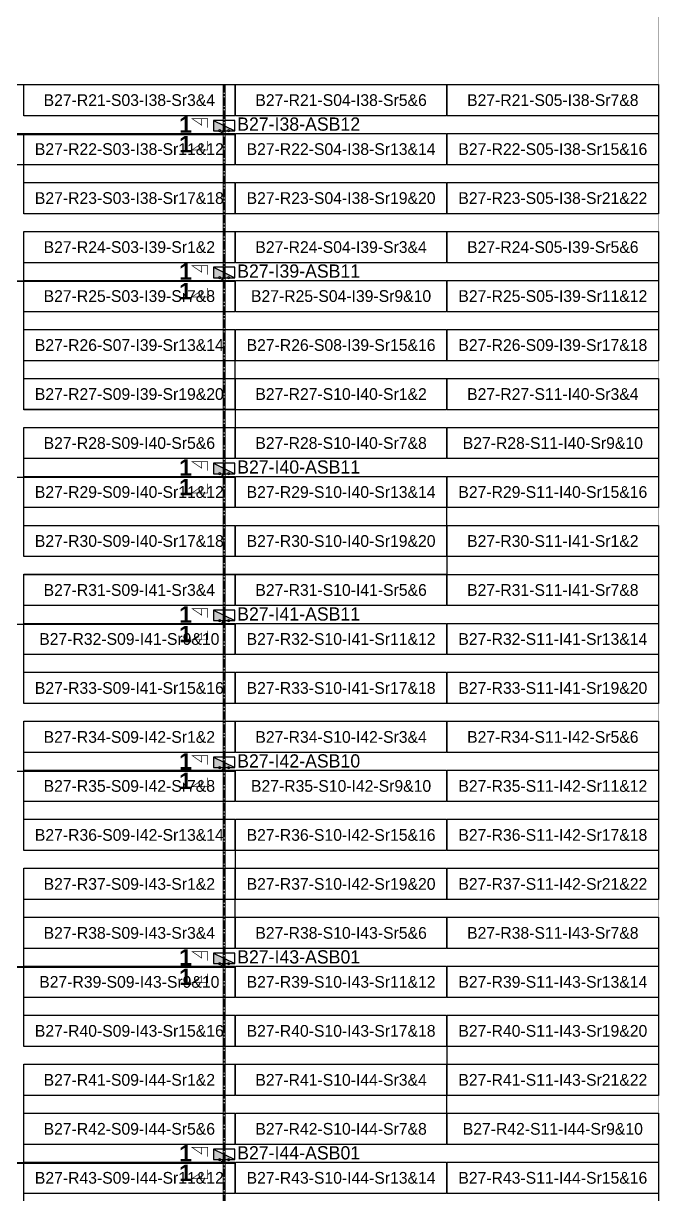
# Model space of a CAD drawing. Header units: metres. Extents: x 528964 to 529320, y 2673702 to 2674119.
# Drawn here: x 529222.7 to 529319.8, y 2673791.6 to 2673970.9 of the extents above; entities that cross this region are included whole.
import ezdxf
from ezdxf.enums import TextEntityAlignment as Align

# ---------------------------------------------------------------- set-up
doc = ezdxf.new("R2010")
doc.units = ezdxf.units.M
doc.linetypes.add('CENTER', pattern=[2, 1.25, -0.25, 0.25, -0.25])
doc.layers.add('Boundary-12.5 MW Block', color=6, linetype='Continuous', lineweight=9)
doc.layers.add('PILE', color=1, linetype='Continuous', lineweight=15)
for name, color, linetype in [('DC Trench BL-27', 40, 'Continuous'), ('E-Inverter Grouping', 2, 'Continuous'), ('Inverter Block-27', 7, 'Continuous'), ('LT Cable(AG) INV to LT Panel BL-27', 2, 'Continuous'), ('Messenger Wire-Block-27 (Master Path)', 30, 'Continuous'), ('Messenger Wire-Block-27 (MW Path)', 191, 'Continuous'), ('MMS Table Block-27', 8, 'Continuous'), ('Plan Line - DC BL-27', 40, 'Continuous'), ('Section Marking BL-27', 2, 'Continuous')]:
    doc.layers.add(name, color=color, linetype=linetype)
doc.styles.add('BoldTextStyle', font='arialbd.ttf')
doc.styles.get("Standard").update_dxf_attribs({"font": 'Adani Regular.ttf'})

# ---------------------------------------------------------------- blocks, each defined once
blk = doc.blocks.new('MMS Table (32.292 x 4.788)')
at = {"color": 0}
blk.add_lwpolyline([(0, -0.002), (0, 4.786), (32.292, 4.786), (32.292, -0.002)], close=True, dxfattribs=at)
at = {"color": 7}
blk.add_attdef('ID1', text='', height=1.8, dxfattribs=at).set_placement((16.146, 2.392), align=Align.MIDDLE_CENTER)
blk = doc.blocks.new('Inverter Block')
h = blk.add_hatch(color=0)
h.dxf.hatch_style = 1
h.paths.add_polyline_path([(-1.46, 2.27), (-1.46, 0.85), (1.46, 0.85)])
at = {"color": 0}
blk.add_lwpolyline([(1.46, 2.27), (-1.46, 2.27), (-1.46, 0.85), (1.46, 0.85)], close=True, dxfattribs=at)
blk.add_lwpolyline([(-1.46, 2.27), (1.46, 0.85)], dxfattribs=at)
at = {"layer": 'PILE'}
for centre in [(-0.61, 0.85), (0.61, 0.85)]:
    blk.add_circle(centre, 0.156, dxfattribs=at)
at = {"color": 7}
blk.add_attdef('ID', (-1.46, 3.01), '', height=1.8, dxfattribs=at)

msp = doc.modelspace()

# ---------------------------------------------------------------- linework, layer by layer
at = {"layer": 'Boundary-12.5 MW Block', "const_width": 0.05}
msp.add_lwpolyline([(528963.58, 2673916.58), (529028.37, 2673916.58), (529028.37, 2673924.08), (529102.74, 2673924.08), (529102.74, 2673960.7), (529125.54, 2673960.7), (529125.54, 2674084.29), (528995.98, 2674084.29), (528995.98, 2674119.08), (529319.8, 2674119.08), (529319.8, 2673701.79), (528963.58, 2673701.79)], close=True, dxfattribs=at)
at = {"layer": 'DC Trench BL-27', "color": 40, "const_width": 0.15}
msp.add_lwpolyline([(529253.52, 2673961.58), (529253.22, 2673961.58), (529253.22, 2673701.79), (529253.52, 2673701.79)], close=True, dxfattribs=at)
at = {"layer": 'E-Inverter Grouping'}
for points in [[(529319.8, 2673941.79), (529222.72, 2673941.79), (529222.72, 2673949.29), (529190.33, 2673949.29), (529190.33, 2673961.58), (529319.8, 2673961.58)], [(529319.8, 2673836.79), (529255.11, 2673836.79), (529255.11, 2673844.29), (529222.72, 2673844.29), (529222.72, 2673864.08), (529319.8, 2673864.08)], [(529319.8, 2673806.79), (529287.5, 2673806.79), (529287.5, 2673814.29), (529222.72, 2673814.29), (529222.72, 2673841.58), (529255.01, 2673841.58), (529255.01, 2673834.08), (529319.8, 2673834.08)], [(529287.4, 2673804.08), (529319.8, 2673804.08), (529319.8, 2673784.29), (529222.72, 2673784.29), (529222.72, 2673811.58), (529287.4, 2673811.58)]]:
    msp.add_lwpolyline(points, close=True, dxfattribs=at)
at = {"layer": 'E-Inverter Grouping', "color": 3}
for points in [[(529319.8, 2673939.08), (529319.8, 2673919.29), (529255.01, 2673919.29), (529255.01, 2673911.79), (529222.72, 2673911.79), (529222.72, 2673939.08)], [(529319.8, 2673916.58), (529319.8, 2673896.79), (529287.4, 2673896.79), (529287.4, 2673889.29), (529222.72, 2673889.29), (529222.72, 2673909.08), (529255.11, 2673909.08), (529255.11, 2673916.58)], [(529319.8, 2673866.79), (529222.72, 2673866.79), (529222.72, 2673886.58), (529287.5, 2673886.58), (529287.5, 2673894.08), (529319.8, 2673894.08)]]:
    msp.add_lwpolyline(points, close=True, dxfattribs=at)
at = {"layer": 'LT Cable(AG) INV to LT Panel BL-27', "color": 5}
for points in [[(529117.22, 2673946.2, -0.320888), (529116.61, 2673947.05), (529116.61, 2673954.65, -0.414214), (529117.51, 2673955.55), (529158.78, 2673955.55, -0.124089), (529159.2, 2673955.44), (529159.28, 2673955.4, -0.275941), (529159.75, 2673954.6), (529159.75, 2673954.05), (529252.47, 2673954.05, 0.414214), (529253.37, 2673954.95), (529253.37, 2673955.19)], [(529119.29, 2673946.2), (529117.56, 2673946.2, -0.414214), (529116.66, 2673947.1), (529116.66, 2673954.6, -0.414214), (529117.56, 2673955.5), (529158.76, 2673955.5, -0.124089), (529159.19, 2673955.39), (529159.23, 2673955.37, -0.275941), (529159.7, 2673954.57), (529159.7, 2673932.4, 0.414214), (529160.6, 2673931.5), (529252.47, 2673931.5, 0.414214), (529253.37, 2673932.4), (529253.37, 2673932.69)], [(529119.29, 2673946.22), (529117.59, 2673946.22, -0.414214), (529116.69, 2673947.12), (529116.69, 2673954.57, -0.414214), (529117.59, 2673955.47), (529158.76, 2673955.47, -0.124089), (529159.18, 2673955.36), (529159.21, 2673955.35, -0.275941), (529159.68, 2673954.56), (529159.68, 2673902.37, 0.414214), (529160.58, 2673901.47), (529252.47, 2673901.47, 0.414214), (529253.37, 2673902.37), (529253.37, 2673902.69)], [(529119.29, 2673946.25), (529117.61, 2673946.25, -0.414214), (529116.71, 2673947.15), (529116.71, 2673954.55, -0.414214), (529117.61, 2673955.45), (529158.75, 2673955.45, -0.124089), (529159.18, 2673955.34), (529159.18, 2673955.34, -0.275941), (529159.65, 2673954.54), (529159.65, 2673879.85, 0.414214), (529160.55, 2673878.95), (529252.47, 2673878.95, 0.414214), (529253.37, 2673879.85), (529253.37, 2673880.19)], [(529121.23, 2673946.27), (529117.64, 2673946.27, -0.414214), (529116.74, 2673947.17), (529116.74, 2673954.52, -0.414214), (529117.64, 2673955.42), (529158.74, 2673955.42, -0.124089), (529159.17, 2673955.31), (529159.63, 2673955.07), (529159.63, 2673857.32, 0.414214), (529160.53, 2673856.42), (529252.47, 2673856.42, 0.414214), (529253.37, 2673857.32), (529253.37, 2673857.69)], [(529120.35, 2673943.46), (529115.9, 2673943.46, 0.053654), (529115.71, 2673943.44), (529114.12, 2673943.1, -0.053654), (529113.93, 2673943.08), (529110.22, 2673943.08, 0.414214), (529109.32, 2673942.18), (529109.32, 2673925.18, 0.041937), (529109.33, 2673925.03), (529109.42, 2673924.52, -0.041937), (529109.43, 2673924.37), (529109.43, 2673797.41, 0.414214), (529110.33, 2673796.51), (529252.47, 2673796.51, 0.414214), (529253.37, 2673797.41), (529253.37, 2673797.69)], [(529120.35, 2673943.41), (529115.9, 2673943.41, 0.053654), (529115.71, 2673943.39), (529114.12, 2673943.05, -0.053654), (529113.93, 2673943.03), (529110.27, 2673943.03, 0.414214), (529109.37, 2673942.13), (529109.37, 2673925.18, 0.041937), (529109.38, 2673925.03), (529109.47, 2673924.53, -0.041937), (529109.48, 2673924.38), (529109.48, 2673827.46, 0.414214), (529110.38, 2673826.56), (529252.47, 2673826.56, 0.414214), (529253.37, 2673827.46), (529253.37, 2673827.69)]]:
    msp.add_lwpolyline(points, format="xyb", dxfattribs=at)
at = {"layer": 'Messenger Wire-Block-27 (Master Path)'}
for points in [[(529159.64, 2673953.94), (529255.01, 2673953.94)], [(529159.64, 2673931.44), (529255.01, 2673931.44)], [(529154.56, 2673901.44), (529255.01, 2673901.44)], [(529154.56, 2673878.94), (529255.01, 2673878.94)], [(529154.56, 2673856.44), (529255.01, 2673856.44)], [(529109.36, 2673826.44), (529255.01, 2673826.44)], [(529109.36, 2673796.44), (529255.01, 2673796.44)]]:
    msp.add_lwpolyline(points, dxfattribs=at)
at = {"layer": 'Messenger Wire-Block-27 (MW Path)', "const_width": 0.1}
for points in [[(529159.64, 2673953.94), (529255.01, 2673953.94)], [(529159.64, 2673931.44), (529255.01, 2673931.44)], [(529154.56, 2673901.44), (529255.01, 2673901.44)], [(529154.56, 2673878.94), (529255.01, 2673878.94)], [(529154.56, 2673856.44), (529255.01, 2673856.44)], [(529109.36, 2673826.44), (529255.01, 2673826.44)], [(529109.36, 2673796.44), (529255.01, 2673796.44)]]:
    msp.add_lwpolyline(points, dxfattribs=at)
at = {"layer": 'Plan Line - DC BL-27', "color": 6, "linetype": 'CENTER'}
msp.add_lwpolyline([(529253.37, 2673961.58), (529253.37, 2673701.79)], dxfattribs=at)
at = {"layer": 'Section Marking BL-27', "color": 94, "lineweight": 35, "true_color": 0x00a500, "const_width": 0.1}
for points in [[(529250.87, 2673954.94), (529250.87, 2673956.33), (529248.47, 2673956.33), (529249.95, 2673955.32), (529249.95, 2673956.33)], [(529250.87, 2673952.94), (529250.87, 2673951.55), (529248.47, 2673951.55), (529249.95, 2673952.56), (529249.95, 2673951.55)], [(529250.87, 2673932.44), (529250.87, 2673933.83), (529248.47, 2673933.83), (529249.95, 2673932.82), (529249.95, 2673933.83)], [(529250.87, 2673930.44), (529250.87, 2673929.05), (529248.47, 2673929.05), (529249.95, 2673930.06), (529249.95, 2673929.05)], [(529250.87, 2673902.44), (529250.87, 2673903.83), (529248.47, 2673903.83), (529249.95, 2673902.82), (529249.95, 2673903.83)], [(529250.87, 2673900.44), (529250.87, 2673899.05), (529248.47, 2673899.05), (529249.95, 2673900.06), (529249.95, 2673899.05)], [(529250.87, 2673879.94), (529250.87, 2673881.33), (529248.47, 2673881.33), (529249.95, 2673880.32), (529249.95, 2673881.33)], [(529250.87, 2673877.94), (529250.87, 2673876.55), (529248.47, 2673876.55), (529249.95, 2673877.56), (529249.95, 2673876.55)], [(529250.87, 2673857.44), (529250.87, 2673858.83), (529248.47, 2673858.83), (529249.95, 2673857.82), (529249.95, 2673858.83)], [(529250.87, 2673855.44), (529250.87, 2673854.05), (529248.47, 2673854.05), (529249.95, 2673855.06), (529249.95, 2673854.05)], [(529250.87, 2673827.44), (529250.87, 2673828.83), (529248.47, 2673828.83), (529249.95, 2673827.82), (529249.95, 2673828.83)], [(529250.87, 2673825.44), (529250.87, 2673824.05), (529248.47, 2673824.05), (529249.95, 2673825.06), (529249.95, 2673824.05)], [(529250.87, 2673797.44), (529250.87, 2673798.83), (529248.47, 2673798.83), (529249.95, 2673797.82), (529249.95, 2673798.83)], [(529250.87, 2673795.44), (529250.87, 2673794.05), (529248.47, 2673794.05), (529249.95, 2673795.06), (529249.95, 2673794.05)]]:
    msp.add_lwpolyline(points, dxfattribs=at)

# ---------------------------------------------------------------- block references
at = {"layer": 'Inverter Block-27'}
ref = msp.add_blockref('Inverter Block', (529253.37, 2673953.53), dxfattribs=dict(at, xscale=1.124999999976148, yscale=1.124999999976148, zscale=1.124999999976148))
ref.add_attrib('ID', 'B27-I38-ASB12', (529255.36, 2673954.5), dxfattribs={"layer": '0', "color": 7, "height": 2.025})
ref = msp.add_blockref('Inverter Block', (529253.37, 2673931.03), dxfattribs=dict(at, xscale=1.124999999976148, yscale=1.124999999976148, zscale=1.124999999976148))
ref.add_attrib('ID', 'B27-I39-ASB11', (529255.36, 2673932), dxfattribs={"layer": '0', "color": 7, "height": 2.025})
ref = msp.add_blockref('Inverter Block', (529253.37, 2673901.03), dxfattribs=dict(at, xscale=1.124999999976148, yscale=1.124999999976148, zscale=1.124999999976148))
ref.add_attrib('ID', 'B27-I40-ASB11', (529255.36, 2673902), dxfattribs={"layer": '0', "color": 7, "height": 2.025})
ref = msp.add_blockref('Inverter Block', (529253.37, 2673878.53), dxfattribs=dict(at, xscale=1.124999999976148, yscale=1.124999999976148, zscale=1.124999999976148))
ref.add_attrib('ID', 'B27-I41-ASB11', (529255.36, 2673879.5), dxfattribs={"layer": '0', "color": 7, "height": 2.025})
ref = msp.add_blockref('Inverter Block', (529253.37, 2673856.03), dxfattribs=dict(at, xscale=1.124999999976148, yscale=1.124999999976148, zscale=1.124999999976148))
ref.add_attrib('ID', 'B27-I42-ASB10', (529255.36, 2673857), dxfattribs={"layer": '0', "color": 7, "height": 2.025})
ref = msp.add_blockref('Inverter Block', (529253.37, 2673826.03), dxfattribs=dict(at, xscale=1.124999999976148, yscale=1.124999999976148, zscale=1.124999999976148))
ref.add_attrib('ID', 'B27-I43-ASB01', (529255.36, 2673827), dxfattribs={"layer": '0', "color": 7, "height": 2.025})
ref = msp.add_blockref('Inverter Block', (529253.37, 2673796.03), dxfattribs=dict(at, xscale=1.124999999976148, yscale=1.124999999976148, zscale=1.124999999976148))
ref.add_attrib('ID', 'B27-I44-ASB01', (529255.36, 2673797), dxfattribs={"layer": '0', "color": 7, "height": 2.025})
at = {"layer": 'MMS Table Block-27'}
for p, values in [((529222.72, 2673956.79), {'ID1': 'B27-R21-S03-I38-Sr3&4'}), ((529255.11, 2673956.79), {'ID1': 'B27-R21-S04-I38-Sr5&6'}), ((529287.5, 2673956.79), {'ID1': 'B27-R21-S05-I38-Sr7&8'}), ((529222.72, 2673949.29), {'ID1': 'B27-R22-S03-I38-Sr11&12'}), ((529255.11, 2673949.29), {'ID1': 'B27-R22-S04-I38-Sr13&14'}), ((529287.5, 2673949.29), {'ID1': 'B27-R22-S05-I38-Sr15&16'}), ((529222.72, 2673941.79), {'ID1': 'B27-R23-S03-I38-Sr17&18'}), ((529255.11, 2673941.79), {'ID1': 'B27-R23-S04-I38-Sr19&20'}), ((529287.5, 2673941.79), {'ID1': 'B27-R23-S05-I38-Sr21&22'}), ((529222.72, 2673934.29), {'ID1': 'B27-R24-S03-I39-Sr1&2'}), ((529255.11, 2673934.29), {'ID1': 'B27-R24-S04-I39-Sr3&4'}), ((529287.5, 2673934.29), {'ID1': 'B27-R24-S05-I39-Sr5&6'}), ((529222.72, 2673926.79), {'ID1': 'B27-R25-S03-I39-Sr7&8'}), ((529255.11, 2673926.79), {'ID1': 'B27-R25-S04-I39-Sr9&10'}), ((529287.5, 2673926.79), {'ID1': 'B27-R25-S05-I39-Sr11&12'}), ((529222.72, 2673919.29), {'ID1': 'B27-R26-S07-I39-Sr13&14'}), ((529255.11, 2673919.29), {'ID1': 'B27-R26-S08-I39-Sr15&16'}), ((529287.5, 2673919.29), {'ID1': 'B27-R26-S09-I39-Sr17&18'}), ((529222.72, 2673911.79), {'ID1': 'B27-R27-S09-I39-Sr19&20'}), ((529255.11, 2673911.79), {'ID1': 'B27-R27-S10-I40-Sr1&2'}), ((529287.5, 2673911.79), {'ID1': 'B27-R27-S11-I40-Sr3&4'}), ((529222.72, 2673904.29), {'ID1': 'B27-R28-S09-I40-Sr5&6'}), ((529255.11, 2673904.29), {'ID1': 'B27-R28-S10-I40-Sr7&8'}), ((529287.5, 2673904.29), {'ID1': 'B27-R28-S11-I40-Sr9&10'}), ((529222.72, 2673896.79), {'ID1': 'B27-R29-S09-I40-Sr11&12'}), ((529255.11, 2673896.79), {'ID1': 'B27-R29-S10-I40-Sr13&14'}), ((529287.5, 2673896.79), {'ID1': 'B27-R29-S11-I40-Sr15&16'}), ((529222.72, 2673889.29), {'ID1': 'B27-R30-S09-I40-Sr17&18'}), ((529255.11, 2673889.29), {'ID1': 'B27-R30-S10-I40-Sr19&20'}), ((529287.5, 2673889.29), {'ID1': 'B27-R30-S11-I41-Sr1&2'}), ((529222.72, 2673881.79), {'ID1': 'B27-R31-S09-I41-Sr3&4'}), ((529255.11, 2673881.79), {'ID1': 'B27-R31-S10-I41-Sr5&6'}), ((529287.5, 2673881.79), {'ID1': 'B27-R31-S11-I41-Sr7&8'}), ((529222.72, 2673874.29), {'ID1': 'B27-R32-S09-I41-Sr9&10'}), ((529255.11, 2673874.29), {'ID1': 'B27-R32-S10-I41-Sr11&12'}), ((529287.5, 2673874.29), {'ID1': 'B27-R32-S11-I41-Sr13&14'}), ((529222.72, 2673866.79), {'ID1': 'B27-R33-S09-I41-Sr15&16'}), ((529255.11, 2673866.79), {'ID1': 'B27-R33-S10-I41-Sr17&18'}), ((529287.5, 2673866.79), {'ID1': 'B27-R33-S11-I41-Sr19&20'}), ((529222.72, 2673859.29), {'ID1': 'B27-R34-S09-I42-Sr1&2'}), ((529255.11, 2673859.29), {'ID1': 'B27-R34-S10-I42-Sr3&4'}), ((529287.5, 2673859.29), {'ID1': 'B27-R34-S11-I42-Sr5&6'}), ((529222.72, 2673851.79), {'ID1': 'B27-R35-S09-I42-Sr7&8'}), ((529255.11, 2673851.79), {'ID1': 'B27-R35-S10-I42-Sr9&10'}), ((529287.5, 2673851.79), {'ID1': 'B27-R35-S11-I42-Sr11&12'}), ((529222.72, 2673844.29), {'ID1': 'B27-R36-S09-I42-Sr13&14'}), ((529255.11, 2673844.29), {'ID1': 'B27-R36-S10-I42-Sr15&16'}), ((529287.5, 2673844.29), {'ID1': 'B27-R36-S11-I42-Sr17&18'}), ((529222.72, 2673836.79), {'ID1': 'B27-R37-S09-I43-Sr1&2'}), ((529255.11, 2673836.79), {'ID1': 'B27-R37-S10-I42-Sr19&20'}), ((529287.5, 2673836.79), {'ID1': 'B27-R37-S11-I42-Sr21&22'}), ((529222.72, 2673829.29), {'ID1': 'B27-R38-S09-I43-Sr3&4'}), ((529255.11, 2673829.29), {'ID1': 'B27-R38-S10-I43-Sr5&6'}), ((529287.5, 2673829.29), {'ID1': 'B27-R38-S11-I43-Sr7&8'}), ((529222.72, 2673821.79), {'ID1': 'B27-R39-S09-I43-Sr9&10'}), ((529255.11, 2673821.79), {'ID1': 'B27-R39-S10-I43-Sr11&12'}), ((529287.5, 2673821.79), {'ID1': 'B27-R39-S11-I43-Sr13&14'}), ((529222.72, 2673814.29), {'ID1': 'B27-R40-S09-I43-Sr15&16'}), ((529255.11, 2673814.29), {'ID1': 'B27-R40-S10-I43-Sr17&18'}), ((529287.5, 2673814.29), {'ID1': 'B27-R40-S11-I43-Sr19&20'}), ((529222.72, 2673806.79), {'ID1': 'B27-R41-S09-I44-Sr1&2'}), ((529255.11, 2673806.79), {'ID1': 'B27-R41-S10-I44-Sr3&4'}), ((529287.5, 2673806.79), {'ID1': 'B27-R41-S11-I43-Sr21&22'}), ((529222.72, 2673799.29), {'ID1': 'B27-R42-S09-I44-Sr5&6'}), ((529255.11, 2673799.29), {'ID1': 'B27-R42-S10-I44-Sr7&8'}), ((529287.5, 2673799.29), {'ID1': 'B27-R42-S11-I44-Sr9&10'}), ((529222.72, 2673791.79), {'ID1': 'B27-R43-S09-I44-Sr11&12'}), ((529255.11, 2673791.79), {'ID1': 'B27-R43-S10-I44-Sr13&14'}), ((529287.5, 2673791.79), {'ID1': 'B27-R43-S11-I44-Sr15&16'})]:
    msp.add_blockref('MMS Table (32.292 x 4.788)', p, dxfattribs=at).add_auto_attribs(values)

# ---------------------------------------------------------------- texts
at = {"layer": 'Section Marking BL-27', "color": 94, "true_color": 0x00a500, "style": 'BoldTextStyle'}
for p in [(529247.47, 2673955.44), (529247.47, 2673952.44), (529247.47, 2673932.94), (529247.47, 2673929.94), (529247.47, 2673902.94), (529247.47, 2673899.94), (529247.47, 2673880.44), (529247.47, 2673877.44), (529247.47, 2673857.94), (529247.47, 2673854.94), (529247.47, 2673827.94), (529247.47, 2673824.94), (529247.47, 2673797.94), (529247.47, 2673794.94)]:
    msp.add_text('1', height=2.5, dxfattribs=at).set_placement(p, align=Align.MIDDLE_CENTER)

doc.saveas('drawing.dxf')
